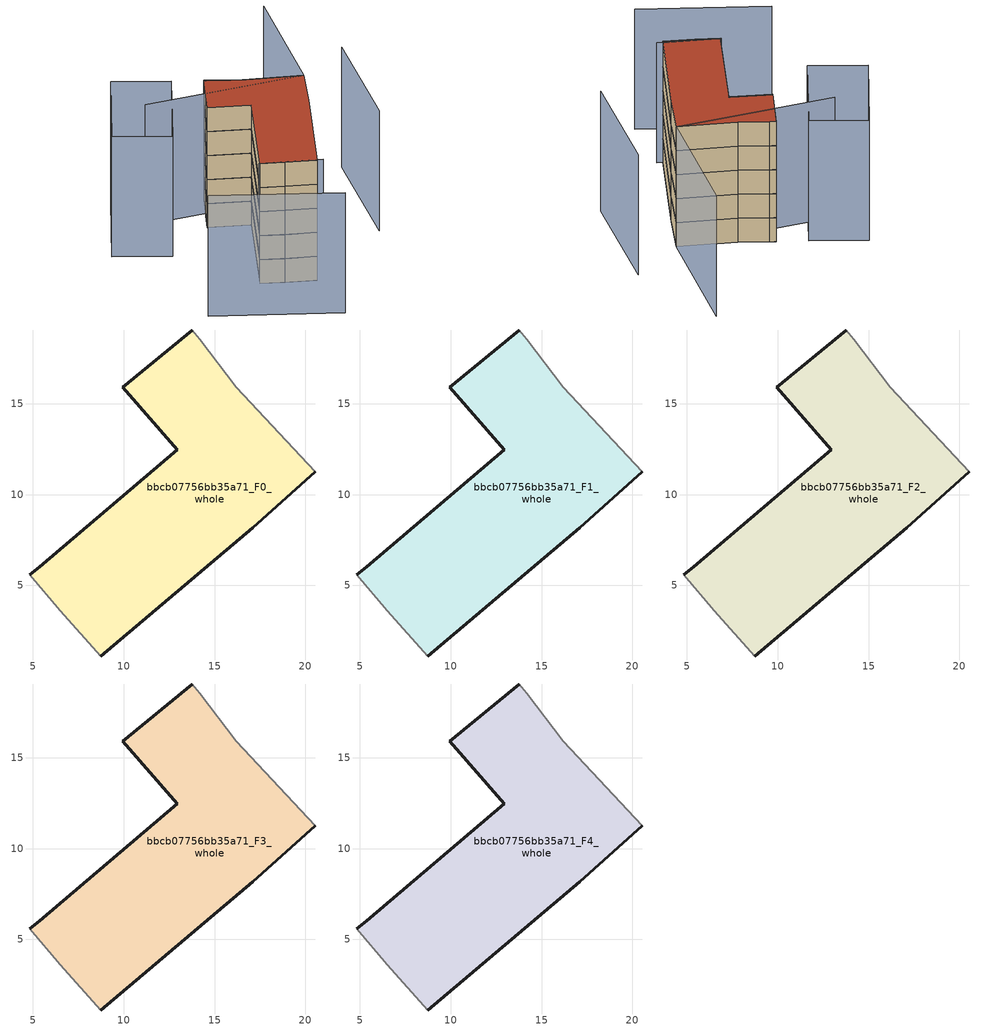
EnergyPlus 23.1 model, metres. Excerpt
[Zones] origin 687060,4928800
bbcb07756bb35a71_F0_whole
 floor ground (EU_floor_Construction): 17.1,8.17 20.55,11.25 16.2,15.92 14.19,18.55 13.79,19.06 9.94,15.91 12.95,12.48 5.38,6.03 4.83,5.6 6.52,3.59 8.74,1.11 z0
 wall outside (EU_wall_Construction): 20.55,11.25 17.1,8.17 8.74,1.11 / 4.83,5.6 5.38,6.03 12.95,12.48 9.94,15.91 13.79,19.06 z0:3
 wall adiabatic (EU_wall_Construction): 8.74,1.11 6.52,3.59 4.83,5.6 / 13.79,19.06 14.19,18.55 16.2,15.92 20.55,11.25 z0:3
bbcb07756bb35a71_F1_whole
 floor to bbcb07756bb35a71_F0_whole (EU_floor_Construction): 17.1,8.17 20.54,11.25 16.2,15.92 14.19,18.55 13.78,19.06 9.94,15.91 12.95,12.48 5.38,6.03 4.83,5.6 6.51,3.59 8.74,1.11 z3
 wall outside (EU_wall_Construction): 20.55,11.25 17.1,8.17 8.74,1.11 / 4.83,5.6 5.38,6.03 12.95,12.48 9.94,15.91 13.79,19.06 z3:6
 wall adiabatic (EU_wall_Construction): 8.74,1.11 6.52,3.59 4.83,5.6 / 13.79,19.06 14.19,18.55 16.2,15.92 20.55,11.25 z3:6
bbcb07756bb35a71_F2_whole
 floor to bbcb07756bb35a71_F1_whole (EU_floor_Construction): 17.1,8.17 20.54,11.25 16.2,15.92 14.19,18.55 13.78,19.06 9.94,15.91 12.95,12.48 5.38,6.03 4.83,5.6 6.51,3.59 8.74,1.11 z6
 wall outside (EU_wall_Construction): 20.55,11.25 17.1,8.17 8.74,1.11 / 4.83,5.6 5.38,6.03 12.95,12.48 9.94,15.91 13.79,19.06 z6:9
 wall adiabatic (EU_wall_Construction): 8.74,1.11 6.52,3.59 4.83,5.6 / 13.79,19.06 14.19,18.55 16.2,15.92 20.55,11.25 z6:9
bbcb07756bb35a71_F3_whole
 floor to bbcb07756bb35a71_F2_whole (EU_floor_Construction): 17.1,8.17 20.54,11.25 16.2,15.92 14.19,18.55 13.78,19.06 9.94,15.91 12.95,12.48 5.38,6.03 4.83,5.6 6.51,3.59 8.74,1.11 z9
 wall outside (EU_wall_Construction): 20.55,11.25 17.1,8.17 8.74,1.11 / 4.83,5.6 5.38,6.03 12.95,12.48 9.94,15.91 13.79,19.06 z9:12
 wall adiabatic (EU_wall_Construction): 8.74,1.11 6.52,3.59 4.83,5.6 / 13.79,19.06 14.19,18.55 16.2,15.92 20.55,11.25 z9:12
bbcb07756bb35a71_F4_whole
 floor to bbcb07756bb35a71_F3_whole (EU_floor_Construction): 17.1,8.17 20.54,11.25 16.2,15.92 14.19,18.55 13.78,19.06 9.94,15.91 12.95,12.48 5.38,6.03 4.83,5.6 6.51,3.59 8.74,1.11 z12
 wall outside (EU_wall_Construction): 20.55,11.25 17.1,8.17 8.74,1.11 / 4.83,5.6 5.38,6.03 12.95,12.48 9.94,15.91 13.79,19.06 z12:15
 wall adiabatic (EU_wall_Construction): 8.74,1.11 6.52,3.59 4.83,5.6 / 13.79,19.06 14.19,18.55 16.2,15.92 20.55,11.25 z12:15
 roof outside (EU_roof_Construction): 16.2,15.92 20.55,11.25 17.1,8.17 8.74,1.11 6.52,3.59 4.83,5.6 5.38,6.03 12.95,12.48 9.94,15.91 13.79,19.06 14.19,18.55 z15
shading: -3.03,6.51 5.63,-4.64 / 4.77,5.66 9.29,0.78 / 19.78,1.16 26.89,11.03 / 28.34,21.88 20.54,11.25 / 20.54,11.25 6.7,21.41 / 3.64,15.78 -0.06,20.83 / -0.06,20.83 8,26.73 / 8,26.73 11.69,21.68 / 11.69,21.68 3.64,15.78 z0:15
[Building]
EU S2 Campaign: North Axis=0; Terrain=City; Solar Distribution=FullExterior
[Site:Location]
Bologna: Latitude=44.5; Longitude=11.25; Time Zone=1; Elevation=37
[SizingPeriod:WeatherFileDays]
AnnualSizingPeriod: Begin Month=1; Begin Day of Month=1; End Month=12; End Day of Month=31; Day of Week for Start Day=Monday; Use Weather File Daylight Saving Period=No; Use Weather File Rain and Snow Indicators=No
[MATERIAL]
EU_InternalMass_Material: Roughness=MediumRough; Thickness=0.1; Conductivity=1; Density=1800; Specific Heat=900; Thermal Absorptance=0.9; Solar Absorptance=0.7; Visible Absorptance=0.7
[MATERIAL:NOMASS] Roughness=MediumRough; Thermal Absorptance=0.9; Solar Absorptance=0.7; Visible Absorptance=0.7
Name | Thermal Resistance
EU_wall_NoMass | 0.905828
EU_roof_NoMass | 0.37593
EU_floor_NoMass | 0.67114
[CONSTRUCTION]
EU_wall_Construction: EU_wall_NoMass
EU_roof_Construction: EU_roof_NoMass
EU_floor_Construction: EU_floor_NoMass
EU_InternalMass_Construction: EU_InternalMass_Material
[ZONE] Type=1; Multiplier=1; Ceiling Height=autocalculate; Volume=341.617; Floor Area=autocalculate; Part of Total Floor Area=Yes
bbcb07756bb35a71_F0_whole; bbcb07756bb35a71_F1_whole; bbcb07756bb35a71_F2_whole; bbcb07756bb35a71_F3_whole; bbcb07756bb35a71_F4_whole
[INTERNALMASS] Construction=EU_InternalMass_Construction; Surface Area=113.873
Name | Zone or ZoneList
bbcb07756bb35a71_F0_whole_EU_InternalMass | bbcb07756bb35a71_F0_whole
bbcb07756bb35a71_F1_whole_EU_InternalMass | bbcb07756bb35a71_F1_whole
bbcb07756bb35a71_F2_whole_EU_InternalMass | bbcb07756bb35a71_F2_whole
bbcb07756bb35a71_F3_whole_EU_InternalMass | bbcb07756bb35a71_F3_whole
bbcb07756bb35a71_F4_whole_EU_InternalMass | bbcb07756bb35a71_F4_whole
[OTHEREQUIPMENT] Fuel Type=Electricity; Design Level Calculation Method=Watts/Area; Power per Zone Floor Area=1; Fraction Latent=0; Fraction Radiant=0; Fraction Lost=0; Carbon Dioxide Generation Rate=0; EndUse Subcategory=EU_Step8_InternalGains
Name | Zone or ZoneList or Space or SpaceList | Schedule
EU_Step8_InternalGain_bbcb07756bb35a71_F0_whole_f000 | bbcb07756bb35a71_F0_whole | EU_Step8_GainSchedule_bbcb07756bb35a71_F0_whole_f000
EU_Step8_InternalGain_bbcb07756bb35a71_F1_whole_f000 | bbcb07756bb35a71_F1_whole | EU_Step8_GainSchedule_bbcb07756bb35a71_F1_whole_f000
EU_Step8_InternalGain_bbcb07756bb35a71_F2_whole_f000 | bbcb07756bb35a71_F2_whole | EU_Step8_GainSchedule_bbcb07756bb35a71_F2_whole_f000
EU_Step8_InternalGain_bbcb07756bb35a71_F3_whole_f000 | bbcb07756bb35a71_F3_whole | EU_Step8_GainSchedule_bbcb07756bb35a71_F3_whole_f000
EU_Step8_InternalGain_bbcb07756bb35a71_F4_whole_f000 | bbcb07756bb35a71_F4_whole | EU_Step8_GainSchedule_bbcb07756bb35a71_F4_whole_f000
[ZONEVENTILATION:DESIGNFLOWRATE] Schedule=EU_AlwaysOn; Design Flow Rate Calculation Method=AirChanges/Hour; Air Changes per Hour=0.73129; Ventilation Type=Natural; Fan Pressure Rise=0; Fan Total Efficiency=1; Constant Term Coefficient=1; Temperature Term Coefficient=0; Velocity Term Coefficient=0; Velocity Squared Term Coefficient=0; Minimum Indoor Temperature=-100; Maximum Indoor Temperature=100; Delta Temperature=-100; Minimum Outdoor Temperature=-100; Maximum Outdoor Temperature=100; Maximum Wind Speed=40
Name | Zone or ZoneList or Space or SpaceList
EU_ConstantAir_bbcb07756bb35a71_F0_whole | bbcb07756bb35a71_F0_whole
EU_ConstantAir_bbcb07756bb35a71_F1_whole | bbcb07756bb35a71_F1_whole
EU_ConstantAir_bbcb07756bb35a71_F2_whole | bbcb07756bb35a71_F2_whole
EU_ConstantAir_bbcb07756bb35a71_F3_whole | bbcb07756bb35a71_F3_whole
EU_ConstantAir_bbcb07756bb35a71_F4_whole | bbcb07756bb35a71_F4_whole
[HVACTEMPLATE:THERMOSTAT] Constant Heating Setpoint=20; Constant Cooling Setpoint=50
EU_HeatOnly_bbcb07756bb35a71_F0_whole; EU_HeatOnly_bbcb07756bb35a71_F1_whole; EU_HeatOnly_bbcb07756bb35a71_F2_whole; EU_HeatOnly_bbcb07756bb35a71_F3_whole; EU_HeatOnly_bbcb07756bb35a71_F4_whole
[HVACTEMPLATE:ZONE:IDEALLOADSAIRSYSTEM] System Availability Schedule=EU_AlwaysOn; Maximum Heating Supply Air Temperature=50; Minimum Cooling Supply Air Temperature=13; Maximum Heating Supply Air Humidity Ratio=0.0156; Minimum Cooling Supply Air Humidity Ratio=0.0077; Heating Limit=NoLimit; Cooling Limit=NoLimit; Heating Availability Schedule=EU_AlwaysOn; Cooling Availability Schedule=EU_CoolingOff; Dehumidification Control Type=ConstantSensibleHeatRatio; Cooling Sensible Heat Ratio=0.7; Dehumidification Setpoint=60; Humidification Control Type=None; Humidification Setpoint=30; Outdoor Air Method=None; Outdoor Air Flow Rate per Person=0.00944; Outdoor Air Flow Rate per Zone Floor Area=0; Outdoor Air Flow Rate per Zone=0; Demand Controlled Ventilation Type=None; Outdoor Air Economizer Type=NoEconomizer; Heat Recovery Type=None; Sensible Heat Recovery Effectiveness=0.7; Latent Heat Recovery Effectiveness=0.65
Name | Template Thermostat
bbcb07756bb35a71_F0_whole | EU_HeatOnly_bbcb07756bb35a71_F0_whole
bbcb07756bb35a71_F1_whole | EU_HeatOnly_bbcb07756bb35a71_F1_whole
bbcb07756bb35a71_F2_whole | EU_HeatOnly_bbcb07756bb35a71_F2_whole
bbcb07756bb35a71_F3_whole | EU_HeatOnly_bbcb07756bb35a71_F3_whole
bbcb07756bb35a71_F4_whole | EU_HeatOnly_bbcb07756bb35a71_F4_whole
[SIZING:ZONE] Zone Cooling Design Supply Air Temperature Input Method=SupplyAirTemperature; Zone Cooling Design Supply Air Temperature=13; Zone Heating Design Supply Air Temperature Input Method=SupplyAirTemperature; Zone Heating Design Supply Air Temperature=50; Zone Cooling Design Supply Air Humidity Ratio=0.008; Zone Heating Design Supply Air Humidity Ratio=0.008; Cooling Design Air Flow Method=DesignDay; Cooling Design Air Flow Rate=0; Cooling Minimum Air Flow per Zone Floor Area=0.000762; Cooling Minimum Air Flow=0; Cooling Minimum Air Flow Fraction=0.2; Heating Design Air Flow Method=DesignDay; Heating Design Air Flow Rate=0; Heating Maximum Air Flow per Zone Floor Area=0.002032; Heating Maximum Air Flow=0.141576; Heating Maximum Air Flow Fraction=0.3; Account for Dedicated Outdoor Air System=No; Dedicated Outdoor Air System Control Strategy=NeutralSupplyAir; Dedicated Outdoor Air Low Setpoint Temperature for Design=autosize; Dedicated Outdoor Air High Setpoint Temperature for Design=autosize; Zone Load Sizing Method=Sensible Load Only No Latent Load; Zone Latent Cooling Design Supply Air Humidity Ratio Input Method=HumidityRatioDifference; Zone Cooling Design Supply Air Humidity Ratio Difference=0.005; Zone Latent Heating Design Supply Air Humidity Ratio Input Method=HumidityRatioDifference; Zone Humidification Design Supply Air Humidity Ratio Difference=0.005
bbcb07756bb35a71_F0_whole; bbcb07756bb35a71_F1_whole; bbcb07756bb35a71_F2_whole; bbcb07756bb35a71_F3_whole; bbcb07756bb35a71_F4_whole
[SCHEDULE:CONSTANT]
Name | Hourly Value
EU_AlwaysOn | 1
EU_CoolingOff | 0
[SCHEDULE:FILE] Column Number=1; Rows to Skip at Top=0; Number of Hours of Data=8760; Column Separator=Comma; Interpolate to Timestep=No; Minutes per Item=60; Adjust Schedule for Daylight Savings=Yes
Name | File
EU_Step8_GainSchedule_bbcb07756bb35a71_F0_whole_f000 | ../../schedules/bbcb07756bb35a71/bbcb07756bb35a71_F0_whole_f000_gain.csv
EU_Step8_GainSchedule_bbcb07756bb35a71_F1_whole_f000 | ../../schedules/bbcb07756bb35a71/bbcb07756bb35a71_F1_whole_f000_gain.csv
EU_Step8_GainSchedule_bbcb07756bb35a71_F2_whole_f000 | ../../schedules/bbcb07756bb35a71/bbcb07756bb35a71_F2_whole_f000_gain.csv
EU_Step8_GainSchedule_bbcb07756bb35a71_F3_whole_f000 | ../../schedules/bbcb07756bb35a71/bbcb07756bb35a71_F3_whole_f000_gain.csv
EU_Step8_GainSchedule_bbcb07756bb35a71_F4_whole_f000 | ../../schedules/bbcb07756bb35a71/bbcb07756bb35a71_F4_whole_f000_gain.csv
